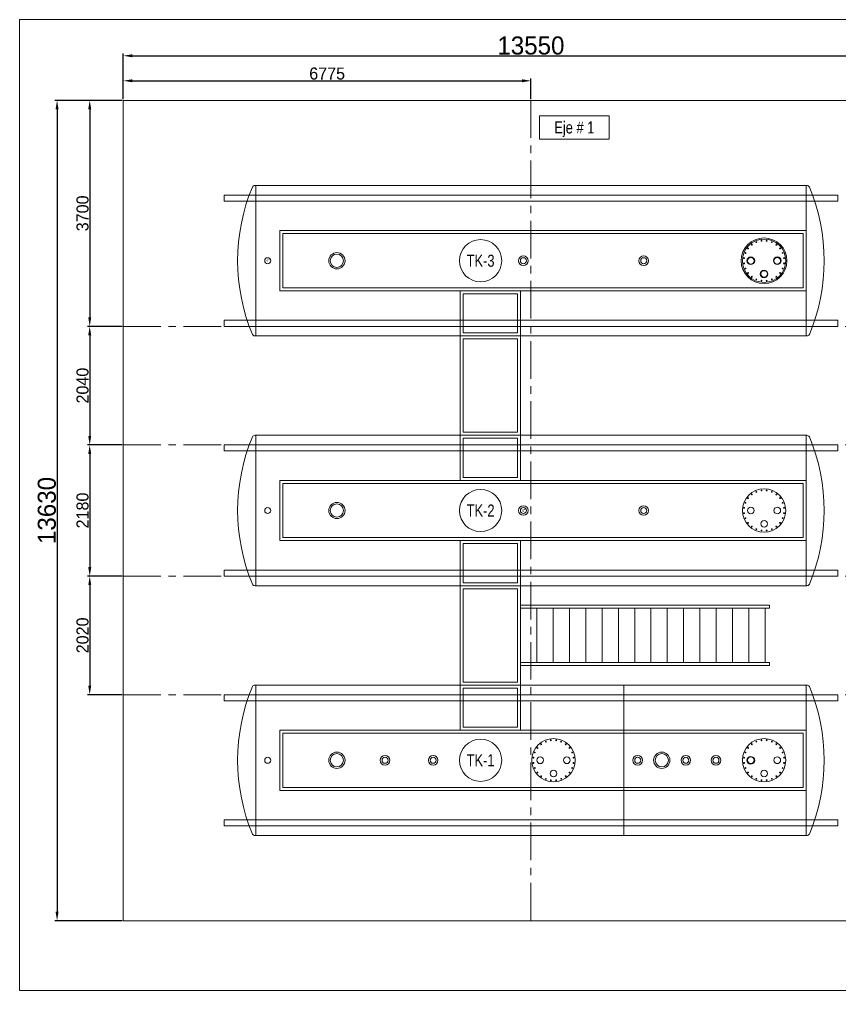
# Model space of a CAD drawing. Header units: millimetres. Extents: x 328839 to 396304, y 3800 to 39483.
# Drawn here: x 349491 to 363123, y 23347 to 39483 of the extents above; entities that cross this region are included whole.
import ezdxf
from ezdxf.enums import TextEntityAlignment as Align

# ---------------------------------------------------------------- set-up
doc = ezdxf.new("R2010")
doc.units = ezdxf.units.MM
doc.linetypes.add('CENTER', pattern=[2, 1.25, -0.25, 0.25, -0.25])
for name, color, linetype, lineweight in [('CENTER', 5, 'CENTER', 9), ('COTA', 2, 'Continuous', 9), ('cotas', 2, 'Continuous', 13), ('FIBRA', 3, 'Continuous', 20), ('ipe 200', 3, 'Continuous', 9)]:
    doc.layers.add(name, color=color, linetype=linetype, lineweight=lineweight)
doc.dimstyles.new('ISO-25', dxfattribs={"dimtxt": 75, "dimasz": 75, "dimexe": 37.5, "dimexo": 18.75, "dimgap": 19, "dimtad": 1, "dimtxsty": 'Standard', "dimcen": 75, "dimadec": 0, "dimazin": 0, "dimtfac": 1, "dimtmove": 0, "dimatfit": 3, "dimfxl": 1, "dimarcsym": 0})

# ---------------------------------------------------------------- blocks, each defined once
blk = doc.blocks.new('*D349')
at = {"layer": 'Defpoints', "color": 0, "transparency": 16777216}
for p in [(364768, 38879), (351218, 38139), (364768, 38139)]:
    blk.add_point(p, dxfattribs=at)
at = {"layer": 'ipe 200', "color": 0, "lineweight": -2, "transparency": 16777216}
for p, q in [((351218, 38158), (351218, 38916)), ((364768, 38158), (364768, 38916)), ((351368, 38879), (364618, 38879))]:
    blk.add_line(p, q, dxfattribs=at)
at = {"layer": 'ipe 200', "color": 0, "transparency": 16777216}
for points in [[(351368, 38904), (351368, 38854), (351218, 38879)], [(364618, 38904), (364618, 38854), (364768, 38879)]]:
    blk.add_solid(points, dxfattribs=at)
at = {"layer": 'ipe 200', "color": 0, "transparency": 16777216, "insert": (357993, 39048), "char_height": 300, "attachment_point": 5}
blk.add_mtext('13550', dxfattribs=at)
blk = doc.blocks.new('*D350')
at = {"layer": 'Defpoints', "color": 0, "transparency": 16777216}
for p in [(357993, 38464), (351218, 38139), (357993, 38139)]:
    blk.add_point(p, dxfattribs=at)
at = {"layer": 'ipe 200', "color": 0, "lineweight": -2, "transparency": 16777216}
for p, q in [((351218, 38158), (351218, 38501)), ((351368, 38464), (357843, 38464)), ((357993, 38158), (357993, 38501))]:
    blk.add_line(p, q, dxfattribs=at)
at = {"layer": 'ipe 200', "color": 0, "transparency": 16777216}
for points in [[(351368, 38489), (351368, 38439), (351218, 38464)], [(357843, 38489), (357843, 38439), (357993, 38464)]]:
    blk.add_solid(points, dxfattribs=at)
at = {"layer": 'ipe 200', "color": 0, "transparency": 16777216, "insert": (354606, 38583), "char_height": 200, "attachment_point": 5}
blk.add_mtext('6775', dxfattribs=at)
blk = doc.blocks.new('*D351')
at = {"layer": 'Defpoints', "color": 0, "transparency": 16777216}
for p in [(351218, 38139), (350117, 24509), (351218, 24509)]:
    blk.add_point(p, dxfattribs=at)
at = {"layer": 'ipe 200', "color": 0, "lineweight": -2, "transparency": 16777216}
for p, q in [((351199, 38139), (350080, 38139)), ((350117, 37989), (350117, 24659)), ((351199, 24509), (350080, 24509))]:
    blk.add_line(p, q, dxfattribs=at)
at = {"layer": 'ipe 200', "color": 0, "transparency": 16777216}
for points in [[(350092, 37989), (350142, 37989), (350117, 38139)], [(350092, 24659), (350142, 24659), (350117, 24509)]]:
    blk.add_solid(points, dxfattribs=at)
at = {"layer": 'ipe 200', "color": 0, "transparency": 16777216, "insert": (349948, 31324), "char_height": 300, "attachment_point": 5, "rotation": 90}
blk.add_mtext('13630', dxfattribs=at)
blk = doc.blocks.new('*D352')
at = {"layer": 'Defpoints', "color": 0, "transparency": 16777216}
for p in [(351218, 38139), (350660, 34384), (351218, 34384)]:
    blk.add_point(p, dxfattribs=at)
at = {"layer": 'ipe 200', "color": 0, "lineweight": -2, "transparency": 16777216}
for p, q in [((351199, 38139), (350622, 38139)), ((350660, 37989), (350660, 34534)), ((351199, 34384), (350622, 34384))]:
    blk.add_line(p, q, dxfattribs=at)
at = {"layer": 'ipe 200', "color": 0, "transparency": 16777216}
for points in [[(350635, 37989), (350685, 37989), (350660, 38139)], [(350635, 34534), (350685, 34534), (350660, 34384)]]:
    blk.add_solid(points, dxfattribs=at)
at = {"layer": 'ipe 200', "color": 0, "transparency": 16777216, "insert": (350541, 36261), "char_height": 200, "attachment_point": 5, "rotation": 90}
blk.add_mtext('3700', dxfattribs=at)
blk = doc.blocks.new('*D353')
at = {"layer": 'Defpoints', "color": 0, "transparency": 16777216}
for p in [(351218, 34384), (350660, 32414), (351218, 32414)]:
    blk.add_point(p, dxfattribs=at)
at = {"layer": 'ipe 200', "color": 0, "lineweight": -2, "transparency": 16777216}
for p, q in [((351199, 34384), (350622, 34384)), ((350660, 34234), (350660, 32564)), ((351199, 32414), (350622, 32414))]:
    blk.add_line(p, q, dxfattribs=at)
at = {"layer": 'ipe 200', "color": 0, "transparency": 16777216}
for points in [[(350635, 34234), (350685, 34234), (350660, 34384)], [(350635, 32564), (350685, 32564), (350660, 32414)]]:
    blk.add_solid(points, dxfattribs=at)
at = {"layer": 'ipe 200', "color": 0, "transparency": 16777216, "insert": (350541, 33399), "char_height": 200, "attachment_point": 5, "rotation": 90}
blk.add_mtext('2040', dxfattribs=at)
blk = doc.blocks.new('*D354')
at = {"layer": 'Defpoints', "color": 0, "transparency": 16777216}
for p in [(351218, 32414), (350660, 30234), (351218, 30234)]:
    blk.add_point(p, dxfattribs=at)
at = {"layer": 'ipe 200', "color": 0, "lineweight": -2, "transparency": 16777216}
for p, q in [((351199, 32414), (350622, 32414)), ((350660, 32264), (350660, 30384)), ((351199, 30234), (350622, 30234))]:
    blk.add_line(p, q, dxfattribs=at)
at = {"layer": 'ipe 200', "color": 0, "transparency": 16777216}
for points in [[(350635, 32264), (350685, 32264), (350660, 32414)], [(350635, 30384), (350685, 30384), (350660, 30234)]]:
    blk.add_solid(points, dxfattribs=at)
at = {"layer": 'ipe 200', "color": 0, "transparency": 16777216, "insert": (350541, 31324), "char_height": 200, "attachment_point": 5, "rotation": 90}
blk.add_mtext('2180', dxfattribs=at)
blk = doc.blocks.new('*D355')
at = {"layer": 'Defpoints', "color": 0, "transparency": 16777216}
for p in [(351218, 30234), (350660, 28264), (351218, 28264)]:
    blk.add_point(p, dxfattribs=at)
at = {"layer": 'ipe 200', "color": 0, "lineweight": -2, "transparency": 16777216}
for p, q in [((351199, 30234), (350622, 30234)), ((350660, 30084), (350660, 28414)), ((351199, 28264), (350622, 28264))]:
    blk.add_line(p, q, dxfattribs=at)
at = {"layer": 'ipe 200', "color": 0, "transparency": 16777216}
for points in [[(350635, 30084), (350685, 30084), (350660, 30234)], [(350635, 28414), (350685, 28414), (350660, 28264)]]:
    blk.add_solid(points, dxfattribs=at)
at = {"layer": 'ipe 200', "color": 0, "transparency": 16777216, "insert": (350541, 29249), "char_height": 200, "attachment_point": 5, "rotation": 90}
blk.add_mtext('2020', dxfattribs=at)

msp = doc.modelspace()

# ---------------------------------------------------------------- linework, layer by layer
at = {"layer": 'CENTER', "ltscale": 500}
for p, q in [((357993.113, 38138.852), (357993.113, 24508.852)), ((351218.113, 34383.852), (364768.113, 34383.852)), ((351218.113, 32413.852), (364768.113, 32413.852)), ((351218.113, 30233.852), (364768.113, 30233.852)), ((351218.113, 28263.852), (364768.113, 28263.852))]:
    msp.add_line(p, q, dxfattribs=at)
at = {"layer": 'COTA'}
for p, q in [((353418.113, 36723.852), (353408.113, 36723.852)), ((353418.113, 36723.852), (353418.113, 34223.852)), ((362568.113, 36723.852), (353418.113, 36723.852)), ((362568.113, 34223.852), (362568.113, 36723.852)), ((362568.113, 36723.852), (362578.113, 36723.852)), ((353818.113, 34973.852), (353818.113, 35973.852)), ((353818.113, 35973.852), (362568.113, 35973.852)), ((353868.113, 35023.852), (353868.113, 35923.852)), ((353868.113, 35923.852), (362518.113, 35923.852)), ((362518.113, 35923.852), (362518.113, 35023.852)), ((362568.113, 35973.852), (362568.113, 34973.852)), ((362518.113, 35023.852), (353868.113, 35023.852)), ((362568.113, 34973.852), (353818.113, 34973.852)), ((356818.113, 34223.852), (356818.113, 34973.852)), ((356868.113, 34923.852), (357768.113, 34923.852)), ((356868.113, 34273.852), (356868.113, 34923.852)), ((357768.113, 34923.852), (357768.113, 34273.852)), ((357818.113, 34973.852), (357818.113, 34223.852)), ((353418.113, 34223.852), (353408.113, 34223.852)), ((353418.113, 34223.852), (362568.113, 34223.852)), ((357818.113, 34223.852), (356818.113, 34223.852)), ((356818.113, 34223.852), (356818.113, 32573.852)), ((357768.113, 34273.852), (356868.113, 34273.852)), ((357818.113, 34223.852), (357818.113, 32573.852)), ((362568.113, 34223.852), (362578.113, 34223.852)), ((362568.113, 34223.852), (362578.113, 34223.852)), ((357768.113, 34174.862), (356868.113, 34174.862)), ((356868.113, 34174.862), (356868.113, 32623.852)), ((357768.113, 34174.862), (357768.113, 32623.852)), ((357768.113, 32623.852), (356868.113, 32623.852)), ((353418.113, 32573.852), (353408.113, 32573.852)), ((353418.113, 32573.852), (353418.113, 30073.852)), ((362568.113, 32573.852), (353418.113, 32573.852)), ((357818.113, 32573.852), (356818.113, 32573.852)), ((356818.113, 32573.852), (356818.113, 31823.852)), ((357768.113, 32523.852), (356868.113, 32523.852)), ((356868.113, 32523.852), (356868.113, 31873.852)), ((357768.113, 31873.852), (357768.113, 32523.852)), ((357818.113, 31823.852), (357818.113, 32573.852)), ((362568.113, 30073.852), (362568.113, 32573.852)), ((362568.113, 32573.852), (362578.113, 32573.852)), ((353818.113, 30823.852), (353818.113, 31823.852)), ((353818.113, 31823.852), (362568.113, 31823.852)), ((356868.113, 31873.852), (357768.113, 31873.852)), ((362568.113, 31823.852), (362568.113, 30823.852)), ((353868.113, 30873.852), (353868.113, 31773.852)), ((353868.113, 31773.852), (362518.113, 31773.852)), ((362518.113, 31773.852), (362518.113, 30873.852)), ((362568.113, 30823.852), (353818.113, 30823.852)), ((362518.113, 30873.852), (353868.113, 30873.852)), ((356818.113, 30073.852), (356818.113, 30823.852)), ((357818.113, 30823.852), (357818.113, 30073.852)), ((356868.113, 30773.852), (357768.113, 30773.852)), ((356868.113, 30123.852), (356868.113, 30773.852)), ((357768.113, 30773.852), (357768.113, 30123.852)), ((353418.113, 30073.852), (353408.113, 30073.852)), ((353418.113, 30073.852), (362568.113, 30073.852)), ((357818.113, 30073.852), (356818.113, 30073.852)), ((356818.113, 30073.852), (356818.113, 28423.852)), ((357768.113, 30123.852), (356868.113, 30123.852)), ((357768.113, 30023.852), (356868.113, 30023.852)), ((356868.113, 30023.852), (356868.113, 28473.852)), ((357768.113, 30023.852), (357768.113, 28473.852)), ((357818.113, 30073.852), (357818.113, 28423.852)), ((362568.113, 30073.852), (362578.113, 30073.852)), ((357818.113, 29748.852), (361960.113, 29748.852)), ((357818.113, 29698.852), (361960.113, 29698.852)), ((358089.463, 29698.852), (358089.463, 28798.852)), ((358360.813, 29698.852), (358360.813, 28798.852)), ((358632.163, 29698.852), (358632.163, 28798.852)), ((358903.513, 29698.852), (358903.513, 28798.852)), ((359174.863, 29698.852), (359174.863, 28798.852)), ((359446.213, 29698.852), (359446.213, 28798.852)), ((359717.563, 29698.852), (359717.563, 28798.852)), ((359988.913, 29698.852), (359988.913, 28798.852)), ((360260.263, 29698.852), (360260.263, 28798.852)), ((360531.613, 29698.852), (360531.613, 28798.852)), ((360802.963, 29698.852), (360802.963, 28798.852)), ((361074.313, 29698.852), (361074.313, 28798.852)), ((361345.663, 29698.852), (361345.663, 28798.852)), ((361617.013, 29698.852), (361617.013, 28798.852)), ((361888.363, 29698.852), (361888.363, 28798.852)), ((361960.113, 29748.852), (361960.113, 29698.852)), ((361960.113, 28798.852), (357818.113, 28798.852)), ((361960.113, 28748.852), (357818.113, 28748.852)), ((361960.113, 28798.852), (361960.113, 28748.852)), ((353418.113, 28423.852), (353408.113, 28423.852)), ((353418.113, 28423.852), (353418.113, 25923.852)), ((362568.113, 28423.852), (353418.113, 28423.852)), ((357818.113, 28423.852), (356818.113, 28423.852)), ((356818.113, 28423.852), (356818.113, 27673.852)), ((357768.113, 28473.852), (356868.113, 28473.852)), ((357818.113, 27673.852), (357818.113, 28423.852)), ((359535.113, 25923.852), (359535.113, 28423.852)), ((362568.113, 25923.852), (362568.113, 28423.852)), ((362568.113, 28423.852), (362578.113, 28423.852)), ((357768.113, 28373.852), (356868.113, 28373.852)), ((356868.113, 28373.852), (356868.113, 27723.852)), ((357768.113, 27723.852), (357768.113, 28373.852)), ((353818.113, 26673.852), (353818.113, 27673.852)), ((353818.113, 27673.852), (362568.113, 27673.852)), ((353868.113, 26723.852), (353868.113, 27623.852)), ((353868.113, 27623.852), (362518.113, 27623.852)), ((356868.113, 27723.852), (357768.113, 27723.852)), ((362518.113, 27623.852), (362518.113, 26723.852)), ((362568.113, 27673.852), (362568.113, 26673.852)), ((362568.113, 26673.852), (353818.113, 26673.852)), ((362518.113, 26723.852), (353868.113, 26723.852)), ((353418.113, 25923.852), (353408.113, 25923.852)), ((353418.113, 25923.852), (362568.113, 25923.852)), ((362568.113, 25923.852), (362578.113, 25923.852))]:
    msp.add_line(p, q, dxfattribs=at)
for centre, radius in [((361868.113, 35473.852), 380), ((361602.34, 35677.787), 7), ((361664.178, 35739.626), 7), ((361739.914, 35783.352), 7), ((361824.387, 35805.986), 7), ((361911.839, 35805.986), 7), ((361996.312, 35783.352), 7), ((362072.048, 35739.626), 7), ((362133.886, 35677.787), 7), ((353618.113, 35473.852), 50), ((354768.113, 35473.852), 135), ((354768.113, 35473.852), 110), ((357868.113, 35473.852), 80), ((357868.113, 35473.852), 50), ((359868.113, 35473.852), 80), ((359868.113, 35473.852), 50), ((361535.979, 35517.578), 7), ((361558.613, 35602.051), 7), ((362177.613, 35602.051), 7), ((362200.247, 35517.578), 7), ((361535.979, 35430.126), 7), ((361558.613, 35345.653), 7), ((362177.613, 35345.653), 7), ((362200.247, 35430.126), 7), ((361602.34, 35269.917), 7), ((361664.178, 35208.079), 7), ((362072.048, 35208.079), 7), ((362133.886, 35269.917), 7), ((361739.914, 35164.353), 7), ((361824.387, 35141.718), 7), ((361911.839, 35141.718), 7), ((361996.312, 35164.353), 7), ((361739.914, 31633.352), 7), ((361824.387, 31655.986), 7), ((361911.839, 31655.986), 7), ((361996.312, 31633.352), 7), ((361602.34, 31527.787), 7), ((361664.178, 31589.626), 7), ((362072.048, 31589.626), 7), ((362133.886, 31527.787), 7), ((353618.113, 31323.852), 50), ((354768.113, 31323.852), 135), ((354768.113, 31323.852), 110), ((357868.113, 31323.852), 80), ((357868.113, 31323.852), 50), ((359868.113, 31323.852), 80), ((359868.113, 31323.852), 50), ((361535.979, 31367.578), 7), ((361558.613, 31452.051), 7), ((362177.613, 31452.051), 7), ((362200.247, 31367.578), 7), ((361535.979, 31280.126), 7), ((361558.613, 31195.653), 7), ((362177.613, 31195.653), 7), ((362200.247, 31280.126), 7), ((361602.34, 31119.917), 7), ((361664.178, 31058.079), 7), ((361739.914, 31014.353), 7), ((361824.387, 30991.718), 7), ((361911.839, 30991.718), 7), ((361996.312, 31014.353), 7), ((362072.048, 31058.079), 7), ((362133.886, 31119.917), 7), ((358164.178, 27439.626), 7), ((358239.914, 27483.352), 7), ((358324.387, 27505.986), 7), ((358411.839, 27505.986), 7), ((358496.312, 27483.352), 7), ((358572.048, 27439.626), 7), ((361664.178, 27439.626), 7), ((361739.914, 27483.352), 7), ((361824.387, 27505.986), 7), ((361911.839, 27505.986), 7), ((361996.312, 27483.352), 7), ((362072.048, 27439.626), 7), ((354768.113, 27173.852), 135), ((354768.113, 27173.852), 110), ((358058.613, 27302.051), 7), ((358102.34, 27377.787), 7), ((358633.886, 27377.787), 7), ((358677.613, 27302.051), 7), ((360168.113, 27173.852), 135), ((360168.113, 27173.852), 110), ((361558.613, 27302.051), 7), ((361602.34, 27377.787), 7), ((362133.886, 27377.787), 7), ((362177.613, 27302.051), 7), ((353618.113, 27173.852), 50), ((355568.113, 27173.852), 80), ((355568.113, 27173.852), 50), ((356368.113, 27173.852), 80), ((356368.113, 27173.852), 50), ((358035.979, 27217.578), 7), ((358035.979, 27130.126), 7), ((358700.247, 27217.578), 7), ((358700.247, 27130.126), 7), ((359768.113, 27173.852), 80), ((359768.113, 27173.852), 50), ((360568.113, 27173.852), 80), ((360568.113, 27173.852), 50), ((361068.113, 27173.852), 80), ((361068.113, 27173.852), 50), ((361535.979, 27217.578), 7), ((361535.979, 27130.126), 7), ((362200.247, 27217.578), 7), ((362200.247, 27130.126), 7), ((358058.613, 27045.653), 7), ((358102.34, 26969.917), 7), ((358633.886, 26969.917), 7), ((358677.613, 27045.653), 7), ((361558.613, 27045.653), 7), ((361602.34, 26969.917), 7), ((362133.886, 26969.917), 7), ((362177.613, 27045.653), 7), ((358164.178, 26908.079), 7), ((358239.914, 26864.353), 7), ((358324.387, 26841.718), 7), ((358411.839, 26841.718), 7), ((358496.312, 26864.353), 7), ((358572.048, 26908.079), 7), ((361664.178, 26908.079), 7), ((361739.914, 26864.353), 7), ((361824.387, 26841.718), 7), ((361911.839, 26841.718), 7), ((361996.312, 26864.353), 7), ((362072.048, 26908.079), 7)]:
    msp.add_circle(centre, radius, dxfattribs=at)
at = {"layer": 'COTA', "lineweight": 9}
for centre, radius in [((361868.113, 35473.852), 360), ((361648.113, 35473.852), 64), ((361648.113, 35473.852), 55), ((362088.113, 35473.852), 64), ((362088.113, 35473.852), 55), ((361868.113, 35253.852), 64), ((361868.113, 35253.852), 55), ((361868.113, 31323.852), 360), ((361648.113, 31323.852), 55), ((362088.113, 31323.852), 55), ((361868.113, 31103.852), 55), ((358368.113, 27173.852), 360), ((361868.113, 27173.852), 360), ((358148.113, 27173.852), 55), ((358588.113, 27173.852), 55), ((361648.113, 27173.852), 64), ((361648.113, 27173.852), 55), ((362088.113, 27173.852), 55), ((358368.113, 26953.852), 55), ((361868.113, 26953.852), 55)]:
    msp.add_circle(centre, radius, dxfattribs=at)
at = {"layer": 'COTA'}
for centre, radius, start, end in [((356282.874, 35473.852), 3164.761, 157.2273815, 202.7726185), ((353408.113, 36673.852), 50, 90, 150), ((362575.037, 36668.524), 55.413, 33.1822184, 86.8177816), ((359703.352, 35473.852), 3164.761, 337.2273815, 22.7726185), ((353408.113, 34273.852), 50, 210, 281.536959), ((362575.037, 34279.18), 55.413, 273.1822184, 326.8177816), ((356282.874, 31323.852), 3164.761, 157.2273815, 202.7726185), ((353408.113, 32523.852), 50, 90, 150), ((362577.458, 32522.718), 51.139, 30.7338587, 89.2661413), ((359703.352, 31323.852), 3164.761, 337.2273815, 22.7726185), ((353408.113, 30123.852), 50, 210, 270), ((362578.113, 30123.852), 50, 270, 330), ((353408.113, 28373.852), 50, 90, 150), ((362578.113, 28373.852), 50, 30, 90), ((356282.874, 27173.852), 3164.761, 157.2273815, 202.7726185), ((359703.352, 27173.852), 3164.761, 337.2273815, 22.7726185), ((353408.113, 25973.852), 50, 210, 270), ((362578.113, 25973.852), 50, 270, 330)]:
    msp.add_arc(centre, radius, start, end, dxfattribs=at)
at = {"layer": 'FIBRA', "lineweight": 9}
for p, q in [((349491.245, 39483.394), (369985.062, 39483.394)), ((349491.245, 23347.478), (349491.245, 39483.394)), ((349491.245, 23347.478), (369985.062, 23347.478))]:
    msp.add_line(p, q, dxfattribs=at)
at = {"layer": 'ipe 200'}
for p, q in [((351218.113, 38138.852), (351218.113, 24508.852)), ((364768.113, 38138.852), (351218.113, 38138.852)), ((358132.992, 37880.989), (358132.992, 37495.407)), ((359295.902, 37880.989), (358132.992, 37880.989)), ((359295.902, 37495.407), (359295.902, 37880.989)), ((358132.992, 37495.407), (359295.902, 37495.407)), ((363093.113, 36563.852), (352893.113, 36563.852)), ((352893.113, 36563.852), (352893.113, 36463.852)), ((363093.113, 36563.852), (363093.113, 36463.852)), ((363093.113, 36463.852), (352893.113, 36463.852)), ((363093.113, 34483.852), (352893.113, 34483.852)), ((352893.113, 34483.852), (352893.113, 34383.852)), ((363093.113, 34383.852), (352893.113, 34383.852)), ((363093.113, 34483.852), (363093.113, 34383.852)), ((363093.113, 32413.852), (352893.113, 32413.852)), ((352893.113, 32413.852), (352893.113, 32313.852)), ((363093.113, 32313.852), (352893.113, 32313.852)), ((363093.113, 32413.852), (363093.113, 32313.852)), ((363093.113, 30333.852), (352893.113, 30333.852)), ((352893.113, 30333.852), (352893.113, 30233.852)), ((363093.113, 30233.852), (352893.113, 30233.852)), ((363093.113, 30333.852), (363093.113, 30233.852)), ((363093.113, 28263.852), (352893.113, 28263.852)), ((352893.113, 28263.852), (352893.113, 28163.852)), ((363093.113, 28263.852), (363093.113, 28163.852)), ((363093.113, 28163.852), (352893.113, 28163.852)), ((363093.113, 26183.852), (352893.113, 26183.852)), ((352893.113, 26183.852), (352893.113, 26083.852)), ((363093.113, 26183.852), (363093.113, 26083.852)), ((363093.113, 26083.852), (352893.113, 26083.852)), ((351218.113, 24508.852), (364768.113, 24508.852))]:
    msp.add_line(p, q, dxfattribs=at)
for centre in [(357156.316, 35473.852), (357156.316, 31323.852), (357156.316, 27173.852)]:
    msp.add_circle(centre, 350.76, dxfattribs=at)

# ---------------------------------------------------------------- texts
at = {"layer": 'COTA', "lineweight": 9, "width": 0.8}
for p in [(353618.113, 35473.852), (357868.113, 31323.852)]:
    msp.add_text('4"', height=45, dxfattribs=at).set_placement(p, align=Align.MIDDLE_CENTER)
at = {"layer": 'cotas', "lineweight": 9, "width": 0.8}
for s, p in [('Eje # 1', (358714.447, 37688.198)), ('TK-3', (357156.316, 35473.852)), ('TK-2', (357156.316, 31323.852)), ('TK-1', (357156.316, 27173.852))]:
    msp.add_text(s, height=200, dxfattribs=at).set_placement(p, align=Align.MIDDLE_CENTER)

# ---------------------------------------------------------------- dimensions: what is measured, and where the dimension line sits
at = {"layer": 'ipe 200'}
dim = msp.add_linear_dim(base=(364768.113, 38878.582), p1=(351218.113, 38138.852), p2=(364768.113, 38138.852), dimstyle='ISO-25', override={"dimtxt": 300, "dimasz": 150}, dxfattribs=at)
dim.commit()
dim.dimension.update_dxf_attribs({"geometry": '*D349', "text_midpoint": (357993.113, 38878.582), "dimtype": 160})
dim = msp.add_linear_dim(base=(357993.113, 38463.616), p1=(351218.113, 38138.852), p2=(357993.113, 38138.852), dimstyle='ISO-25', override={"dimtxt": 200, "dimasz": 150}, dxfattribs=at)
dim.commit()
dim.dimension.update_dxf_attribs({"geometry": '*D350', "text_midpoint": (354605.613, 38582.616)})
dim = msp.add_linear_dim(base=(350117.385, 24508.852), p1=(351218.113, 38138.852), p2=(351218.113, 24508.852), angle=90, dimstyle='ISO-25', override={"dimtxt": 300, "dimasz": 150}, dxfattribs=at)
dim.commit()
dim.dimension.update_dxf_attribs({"geometry": '*D351', "text_midpoint": (350117.385, 31323.852), "dimtype": 160})
for base, p1, p2, text, picture, middle in [((350659.808, 34383.852), (351218.113, 38138.852), (351218.113, 34383.852), '3700', '*D352', (350540.808, 36261.352)), ((350659.808, 32413.852), (351218.113, 34383.852), (351218.113, 32413.852), '2040', '*D353', (350540.808, 33398.852)), ((350659.808, 28263.852), (351218.113, 30233.852), (351218.113, 28263.852), '2020', '*D355', (350540.808, 29248.852))]:
    dim = msp.add_linear_dim(base=base, p1=p1, p2=p2, angle=90, text=text, dimstyle='ISO-25', override={"dimtxt": 200, "dimasz": 150}, dxfattribs=at)
    dim.commit()
    dim.dimension.update_dxf_attribs({"geometry": picture, "text_midpoint": middle})
dim = msp.add_linear_dim(base=(350659.808, 30233.852), p1=(351218.113, 32413.852), p2=(351218.113, 30233.852), angle=90, dimstyle='ISO-25', override={"dimtxt": 200, "dimasz": 150}, dxfattribs=at)
dim.commit()
dim.dimension.update_dxf_attribs({"geometry": '*D354', "text_midpoint": (350540.808, 31323.852)})

doc.saveas('drawing.dxf')
